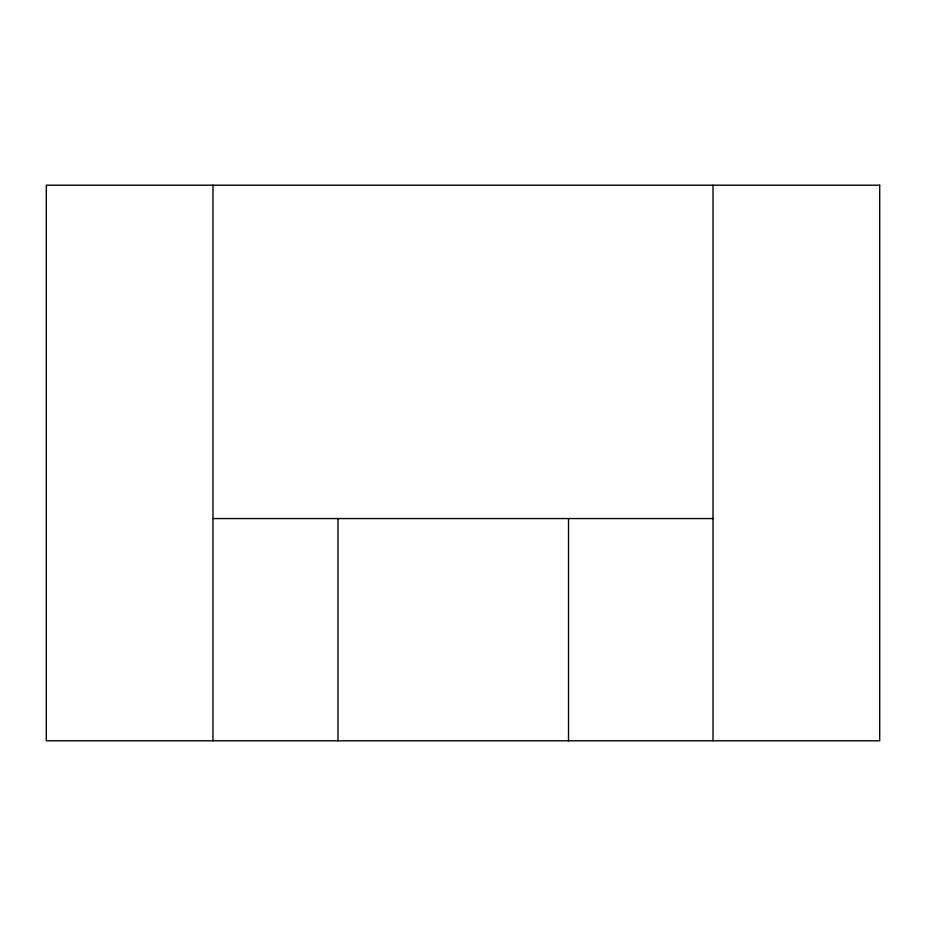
<?xml version="1.0" encoding="UTF-8"?>
<svg xmlns="http://www.w3.org/2000/svg" width="926" height="926" viewBox="0 0 926 926"><rect width="100%" height="100%" fill="white"/><g stroke="black" fill="none" stroke-linecap="round" stroke-linejoin="round"><path stroke-width="1.39" d="M212.98 518.56L713.02 518.56M713.02 185.2L713.02 740.8M568.518 518.56L568.518 740.8M337.99 518.56L337.99 740.8M212.98 185.2L212.98 740.8M879.7 185.2L46.3 185.2L46.3 740.8L879.7 740.8L879.7 185.2"/></g></svg>
